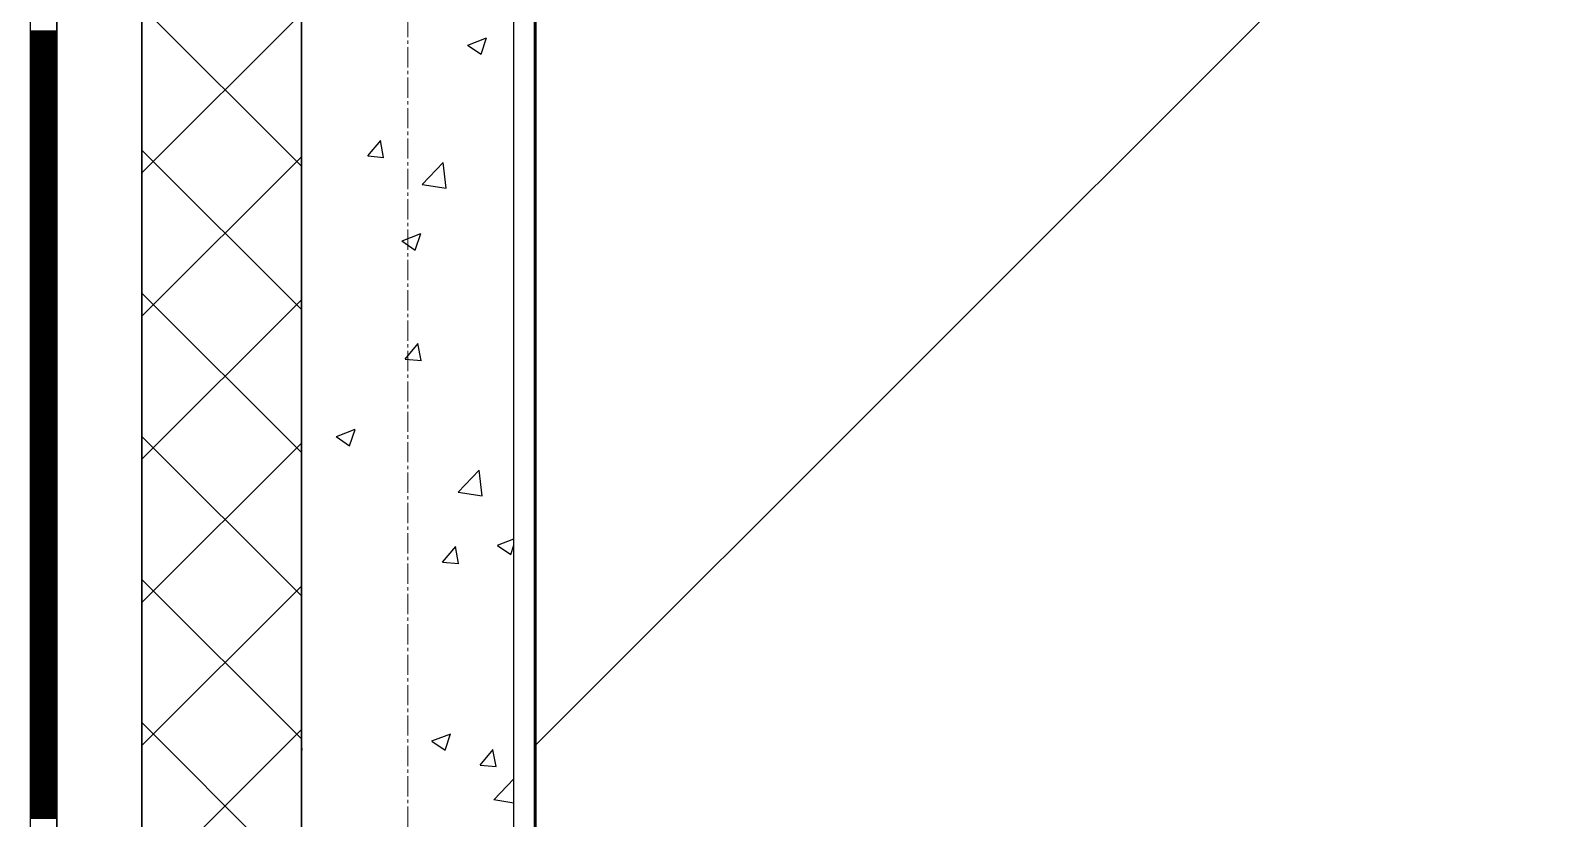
# Model space of a CAD drawing. Header units: millimetres. Extents: x 538266 to 1167394, y 114608 to 637157.
# Drawn here: x 1046079 to 1047503, y 530569 to 531311 of the extents above; entities that cross this region are included whole.
import ezdxf

# ---------------------------------------------------------------- set-up
doc = ezdxf.new("R2010")
doc.units = ezdxf.units.MM
doc.linetypes.add('CENTER2', pattern=[28.575, 19.05, -3.175, 3.175, -3.175])
doc.linetypes.add('DASHED', pattern=[19.05, 12.7, -6.35])
for name, color, linetype, lineweight in [('0) шт стен 3 эт', 150, 'Continuous', 60), ('АР_Стены ПЕНОблок', 52, 'Continuous', 20), ('АР_Тонкая', 254, 'Continuous', 5), ('АР_Утеплитель', 31, 'Continuous', 0), ('АР_Штриховка', 8, 'Continuous', 0)]:
    doc.layers.add(name, color=color, linetype=linetype, lineweight=lineweight)
doc.layers.add('АР_Делит', color=120, linetype='Continuous', lineweight=0, plot=False)
doc.layers.add('РД_Оси_100', color=7, linetype='Continuous', lineweight=0, true_color=0x525252)
doc.layers.add('ФВ-5', color=7, linetype='Continuous')

# ---------------------------------------------------------------- blocks, each defined once
blk = doc.blocks.new('СОШ_2200_АР_ОСИ_М100_28.05.24')
at = {"layer": 'АР_Делит', "color": 251, "linetype": 'DASHED', "true_color": 0x636466}
blk.add_lwpolyline([(114955, 135155), (114955, -355), (93595.036, -355), (93595.036, 13855), (94145, 13855), (94145, 68320), (66055, 68320), (66055, 13857.73), (83455, 13857.73), (83455, -355), (45245, -355), (45245, 13145), (44695, 13145), (44695, 26755), (45245, 26755), (45245, 68320), (20455, 68320), (20455, 26755), (27955, 26755), (27955, 13145), (-355, 13145), (-355, 100855)], dxfattribs=at)
at = {"layer": 'РД_Оси_100', "color": 251, "linetype": 'CENTER2', "true_color": 0x636466}
blk.add_line((0, -6155), (0, 139938.679), dxfattribs=at)
blk = doc.blocks.new('3_этаж1')
at = {"layer": 'АР_Стены ПЕНОблок', "color": 18, "linetype": 'Continuous', "lineweight": 25, "true_color": 0x000000}
for p, q in [((684283.6, 587568.7), (684283.6, 511368.7)), ((684483.6, 511368.7), (684483.6, 587568.7))]:
    blk.add_line(p, q, dxfattribs=at)
at = {"layer": 'АР_Тонкая', "color": 18, "linetype": 'Continuous', "lineweight": 25, "true_color": 0x000000}
for p, q in [((684028.6, 587568.7), (684028.6, 511368.7)), ((684053.6, 587568.7), (684053.6, 511368.7)), ((684053.6, 511368.7), (684053.6, 587568.7)), ((684133.6, 511368.7), (684133.6, 587568.7))]:
    blk.add_line(p, q, dxfattribs=at)
at = {"layer": 'АР_Утеплитель', "color": 18, "linetype": 'Continuous', "lineweight": 25, "true_color": 0x000000}
for p, q in [((684133.6, 587568.7), (684133.6, 511368.7)), ((684283.6, 511368.7), (684283.6, 587568.7))]:
    blk.add_line(p, q, dxfattribs=at)
at = {"layer": 'АР_Штриховка', "color": 18, "linetype": 'Continuous', "lineweight": 25, "true_color": 0x000000}
for p, q in [((684283.6, 531183), (684133.6, 531333)), ((684133.6, 531176.7), (684283.6, 531326.7)), ((684028.6, 531310.5), (684053.6, 531310.5)), ((684028.6, 531309.5), (684053.6, 531309.5)), ((684028.6, 531308.5), (684053.6, 531308.5)), ((684028.6, 531307.5), (684053.6, 531307.5)), ((684028.6, 531306.5), (684053.6, 531306.5)), ((684028.6, 531305.5), (684053.6, 531305.5)), ((684028.6, 531304.5), (684053.6, 531304.5)), ((684028.6, 531303.5), (684053.6, 531303.5)), ((684028.6, 531302.5), (684053.6, 531302.5)), ((684028.6, 531301.5), (684053.6, 531301.5)), ((684028.6, 531300.5), (684053.6, 531300.5)), ((684028.6, 531299.5), (684053.6, 531299.5)), ((684440.1, 531297.1), (684457.8, 531304)), ((684452.6, 531288.4), (684457.8, 531303.8)), ((684028.6, 531298.5), (684053.6, 531298.5)), ((684028.6, 531297.5), (684053.6, 531297.5)), ((684028.6, 531296.5), (684053.6, 531296.5)), ((684028.6, 531295.5), (684053.6, 531295.5)), ((684028.6, 531294.5), (684053.6, 531294.5)), ((684028.6, 531293.5), (684053.6, 531293.5)), ((684028.6, 531292.5), (684053.6, 531292.5)), ((684028.6, 531291.5), (684053.6, 531291.5)), ((684028.6, 531290.5), (684053.6, 531290.5)), ((684028.6, 531289.5), (684053.6, 531289.5)), ((684028.6, 531288.5), (684053.6, 531288.5)), ((684028.6, 531287.5), (684053.6, 531287.5)), ((684028.6, 531286.5), (684053.6, 531286.5)), ((684028.6, 531285.5), (684053.6, 531285.5)), ((684440, 531296.9), (684452.6, 531288.4)), ((684028.6, 531284.5), (684053.6, 531284.5)), ((684028.6, 531283.5), (684053.6, 531283.5)), ((684028.6, 531282.5), (684053.6, 531282.5)), ((684028.6, 531281.5), (684053.6, 531281.5)), ((684028.6, 531280.5), (684053.6, 531280.5)), ((684028.6, 531279.5), (684053.6, 531279.5)), ((684028.6, 531278.5), (684053.6, 531278.5)), ((684028.6, 531277.5), (684053.6, 531277.5)), ((684028.6, 531276.5), (684053.6, 531276.5)), ((684028.6, 531275.5), (684053.6, 531275.5)), ((684028.6, 531274.5), (684053.6, 531274.5)), ((684028.6, 531273.5), (684053.6, 531273.5)), ((684028.6, 531272.5), (684053.6, 531272.5)), ((684028.6, 531271.5), (684053.6, 531271.5)), ((684028.6, 531270.5), (684053.6, 531270.5)), ((684028.6, 531269.5), (684053.6, 531269.5)), ((684028.6, 531268.5), (684053.6, 531268.5)), ((684028.6, 531267.5), (684053.6, 531267.5)), ((684028.6, 531266.5), (684053.6, 531266.5)), ((684028.6, 531265.5), (684053.6, 531265.5)), ((684028.6, 531264.5), (684053.6, 531264.5)), ((684028.6, 531263.5), (684053.6, 531263.5)), ((684028.6, 531262.5), (684053.6, 531262.5)), ((684028.6, 531261.5), (684053.6, 531261.5)), ((684028.6, 531260.5), (684053.6, 531260.5)), ((684028.6, 531259.5), (684053.6, 531259.5)), ((684028.6, 531258.5), (684053.6, 531258.5)), ((684028.6, 531257.5), (684053.6, 531257.5)), ((684028.6, 531256.5), (684053.6, 531256.5)), ((684028.6, 531255.5), (684053.6, 531255.5)), ((684028.6, 531254.5), (684053.6, 531254.5)), ((684028.6, 531253.5), (684053.6, 531253.5)), ((684028.6, 531252.5), (684053.6, 531252.5)), ((684028.6, 531251.5), (684053.6, 531251.5)), ((684028.6, 531250.5), (684053.6, 531250.5)), ((684028.6, 531249.5), (684053.6, 531249.5)), ((684028.6, 531248.5), (684053.6, 531248.5)), ((684028.6, 531247.5), (684053.6, 531247.5)), ((684028.6, 531246.5), (684053.6, 531246.5)), ((684028.6, 531245.5), (684053.6, 531245.5)), ((684028.6, 531244.5), (684053.6, 531244.5)), ((684028.6, 531243.5), (684053.6, 531243.5)), ((684028.6, 531242.5), (684053.6, 531242.5)), ((684028.6, 531241.5), (684053.6, 531241.5)), ((684028.6, 531240.5), (684053.6, 531240.5)), ((684028.6, 531239.5), (684053.6, 531239.5)), ((684028.6, 531238.5), (684053.6, 531238.5)), ((684028.6, 531237.5), (684053.6, 531237.5)), ((684028.6, 531236.5), (684053.6, 531236.5)), ((684028.6, 531235.5), (684053.6, 531235.5)), ((684028.6, 531234.5), (684053.6, 531234.5)), ((684028.6, 531233.5), (684053.6, 531233.5)), ((684028.6, 531232.5), (684053.6, 531232.5)), ((684028.6, 531231.5), (684053.6, 531231.5)), ((684028.6, 531230.5), (684053.6, 531230.5)), ((684028.6, 531229.5), (684053.6, 531229.5)), ((684028.6, 531228.5), (684053.6, 531228.5)), ((684028.6, 531227.5), (684053.6, 531227.5)), ((684028.6, 531226.5), (684053.6, 531226.5)), ((684028.6, 531225.5), (684053.6, 531225.5)), ((684028.6, 531224.5), (684053.6, 531224.5)), ((684028.6, 531223.5), (684053.6, 531223.5)), ((684028.6, 531222.5), (684053.6, 531222.5)), ((684028.6, 531221.5), (684053.6, 531221.5)), ((684028.6, 531220.5), (684053.6, 531220.5)), ((684028.6, 531219.5), (684053.6, 531219.5)), ((684028.6, 531218.5), (684053.6, 531218.5)), ((684028.6, 531217.5), (684053.6, 531217.5)), ((684028.6, 531216.5), (684053.6, 531216.5)), ((684028.6, 531215.5), (684053.6, 531215.5)), ((684028.6, 531214.5), (684053.6, 531214.5)), ((684028.6, 531213.5), (684053.6, 531213.5)), ((684028.6, 531212.5), (684053.6, 531212.5)), ((684028.6, 531211.5), (684053.6, 531211.5)), ((684028.6, 531210.5), (684053.6, 531210.5)), ((684028.6, 531209.5), (684053.6, 531209.5)), ((684028.6, 531208.5), (684053.6, 531208.5)), ((684028.6, 531207.5), (684053.6, 531207.5)), ((684028.6, 531206.5), (684053.6, 531206.5)), ((684028.6, 531205.5), (684053.6, 531205.5)), ((684028.6, 531204.5), (684053.6, 531204.5)), ((684028.6, 531203.5), (684053.6, 531203.5)), ((684028.6, 531202.5), (684053.6, 531202.5)), ((684028.6, 531201.5), (684053.6, 531201.5)), ((684028.6, 531200.5), (684053.6, 531200.5)), ((684028.6, 531199.5), (684053.6, 531199.5)), ((684346, 531192.7), (684358.3, 531207.3)), ((684361, 531191.3), (684358.1, 531207.2)), ((684028.6, 531198.5), (684053.6, 531198.5)), ((684028.6, 531197.5), (684053.6, 531197.5)), ((684028.6, 531196.5), (684053.6, 531196.5)), ((684028.6, 531195.5), (684053.6, 531195.5)), ((684028.6, 531194.5), (684053.6, 531194.5)), ((684028.6, 531193.5), (684053.6, 531193.5)), ((684028.6, 531192.5), (684053.6, 531192.5)), ((684028.6, 531191.5), (684053.6, 531191.5)), ((684028.6, 531190.5), (684053.6, 531190.5)), ((684028.6, 531189.5), (684053.6, 531189.5)), ((684028.6, 531188.5), (684053.6, 531188.5)), ((684028.6, 531187.5), (684053.6, 531187.5)), ((684028.6, 531186.5), (684053.6, 531186.5)), ((684028.6, 531185.5), (684053.6, 531185.5)), ((684283.6, 531048.3), (684133.6, 531198.3)), ((684133.6, 531042), (684283.6, 531192)), ((684346, 531192.7), (684361.2, 531191.3)), ((684397.3, 531166), (684417.1, 531186.6)), ((684419.9, 531162.5), (684417.1, 531186.6)), ((684028.6, 531184.5), (684053.6, 531184.5)), ((684028.6, 531183.5), (684053.6, 531183.5)), ((684028.6, 531182.5), (684053.6, 531182.5)), ((684028.6, 531181.5), (684053.6, 531181.5)), ((684028.6, 531180.5), (684053.6, 531180.5)), ((684028.6, 531179.5), (684053.6, 531179.5)), ((684028.6, 531178.5), (684053.6, 531178.5)), ((684028.6, 531177.5), (684053.6, 531177.5)), ((684028.6, 531176.5), (684053.6, 531176.5)), ((684028.6, 531175.5), (684053.6, 531175.5)), ((684028.6, 531174.5), (684053.6, 531174.5)), ((684028.6, 531173.5), (684053.6, 531173.5)), ((684028.6, 531172.5), (684053.6, 531172.5)), ((684028.6, 531171.5), (684053.6, 531171.5)), ((684028.6, 531170.5), (684053.6, 531170.5)), ((684028.6, 531169.5), (684053.6, 531169.5)), ((684028.6, 531168.5), (684053.6, 531168.5)), ((684028.6, 531167.5), (684053.6, 531167.5)), ((684028.6, 531166.5), (684053.6, 531166.5)), ((684028.6, 531165.5), (684053.6, 531165.5)), ((684028.6, 531164.5), (684053.6, 531164.5)), ((684028.6, 531163.5), (684053.6, 531163.5)), ((684028.6, 531162.5), (684053.6, 531162.5)), ((684028.6, 531161.5), (684053.6, 531161.5)), ((684028.6, 531160.5), (684053.6, 531160.5)), ((684028.6, 531159.5), (684053.6, 531159.5)), ((684028.6, 531158.5), (684053.6, 531158.5)), ((684028.6, 531157.5), (684053.6, 531157.5)), ((684028.6, 531156.5), (684053.6, 531156.5)), ((684397.3, 531166), (684419.9, 531162.5)), ((684028.6, 531155.5), (684053.6, 531155.5)), ((684028.6, 531154.5), (684053.6, 531154.5)), ((684028.6, 531153.5), (684053.6, 531153.5)), ((684028.6, 531152.5), (684053.6, 531152.5)), ((684028.6, 531151.5), (684053.6, 531151.5)), ((684028.6, 531150.5), (684053.6, 531150.5)), ((684028.6, 531149.5), (684053.6, 531149.5)), ((684028.6, 531148.5), (684053.6, 531148.5)), ((684028.6, 531147.5), (684053.6, 531147.5)), ((684028.6, 531146.5), (684053.6, 531146.5)), ((684028.6, 531145.5), (684053.6, 531145.5)), ((684028.6, 531144.5), (684053.6, 531144.5)), ((684028.6, 531143.5), (684053.6, 531143.5)), ((684028.6, 531142.5), (684053.6, 531142.5)), ((684028.6, 531141.5), (684053.6, 531141.5)), ((684028.6, 531140.5), (684053.6, 531140.5)), ((684028.6, 531139.5), (684053.6, 531139.5)), ((684028.6, 531138.5), (684053.6, 531138.5)), ((684028.6, 531137.5), (684053.6, 531137.5)), ((684028.6, 531136.5), (684053.6, 531136.5)), ((684028.6, 531135.5), (684053.6, 531135.5)), ((684028.6, 531134.5), (684053.6, 531134.5)), ((684028.6, 531133.5), (684053.6, 531133.5)), ((684028.6, 531132.5), (684053.6, 531132.5)), ((684028.6, 531131.5), (684053.6, 531131.5)), ((684028.6, 531130.5), (684053.6, 531130.5)), ((684028.6, 531129.5), (684053.6, 531129.5)), ((684028.6, 531128.5), (684053.6, 531128.5)), ((684028.6, 531127.5), (684053.6, 531127.5)), ((684028.6, 531126.5), (684053.6, 531126.5)), ((684028.6, 531125.5), (684053.6, 531125.5)), ((684028.6, 531124.5), (684053.6, 531124.5)), ((684028.6, 531123.5), (684053.6, 531123.5)), ((684028.6, 531122.5), (684053.6, 531122.5)), ((684028.6, 531121.5), (684053.6, 531121.5)), ((684028.6, 531120.5), (684053.6, 531120.5)), ((684028.6, 531119.5), (684053.6, 531119.5)), ((684028.6, 531118.5), (684053.6, 531118.5)), ((684028.6, 531117.5), (684053.6, 531117.5)), ((684028.6, 531116.5), (684053.6, 531116.5)), ((684028.6, 531115.5), (684053.6, 531115.5)), ((684028.6, 531114.5), (684053.6, 531114.5)), ((684378.3, 531112.9), (684396, 531119.8)), ((684390.8, 531104.2), (684396, 531119.6)), ((684028.6, 531113.5), (684053.6, 531113.5)), ((684028.6, 531112.5), (684053.6, 531112.5)), ((684028.6, 531111.5), (684053.6, 531111.5)), ((684028.6, 531110.5), (684053.6, 531110.5)), ((684028.6, 531109.5), (684053.6, 531109.5)), ((684028.6, 531108.5), (684053.6, 531108.5)), ((684028.6, 531107.5), (684053.6, 531107.5)), ((684028.6, 531106.5), (684053.6, 531106.5)), ((684028.6, 531105.5), (684053.6, 531105.5)), ((684028.6, 531104.5), (684053.6, 531104.5)), ((684028.6, 531103.5), (684053.6, 531103.5)), ((684028.6, 531102.5), (684053.6, 531102.5)), ((684028.6, 531101.5), (684053.6, 531101.5)), ((684028.6, 531100.5), (684053.6, 531100.5)), ((684028.6, 531099.5), (684053.6, 531099.5)), ((684378.2, 531112.8), (684390.8, 531104.2)), ((684028.6, 531098.5), (684053.6, 531098.5)), ((684028.6, 531097.5), (684053.6, 531097.5)), ((684028.6, 531096.5), (684053.6, 531096.5)), ((684028.6, 531095.5), (684053.6, 531095.5)), ((684028.6, 531094.5), (684053.6, 531094.5)), ((684028.6, 531093.5), (684053.6, 531093.5)), ((684028.6, 531092.5), (684053.6, 531092.5)), ((684028.6, 531091.5), (684053.6, 531091.5)), ((684028.6, 531090.5), (684053.6, 531090.5)), ((684028.6, 531089.5), (684053.6, 531089.5)), ((684028.6, 531088.5), (684053.6, 531088.5)), ((684028.6, 531087.5), (684053.6, 531087.5)), ((684028.6, 531086.5), (684053.6, 531086.5)), ((684028.6, 531085.5), (684053.6, 531085.5)), ((684028.6, 531084.5), (684053.6, 531084.5)), ((684028.6, 531083.5), (684053.6, 531083.5)), ((684028.6, 531082.5), (684053.6, 531082.5)), ((684028.6, 531081.5), (684053.6, 531081.5)), ((684028.6, 531080.5), (684053.6, 531080.5)), ((684028.6, 531079.5), (684053.6, 531079.5)), ((684028.6, 531078.5), (684053.6, 531078.5)), ((684028.6, 531077.5), (684053.6, 531077.5)), ((684028.6, 531076.5), (684053.6, 531076.5)), ((684028.6, 531075.5), (684053.6, 531075.5)), ((684028.6, 531074.5), (684053.6, 531074.5)), ((684028.6, 531073.5), (684053.6, 531073.5)), ((684028.6, 531072.5), (684053.6, 531072.5)), ((684028.6, 531071.5), (684053.6, 531071.5)), ((684028.6, 531070.5), (684053.6, 531070.5)), ((684028.6, 531069.5), (684053.6, 531069.5)), ((684028.6, 531068.5), (684053.6, 531068.5)), ((684028.6, 531067.5), (684053.6, 531067.5)), ((684028.6, 531066.5), (684053.6, 531066.5)), ((684028.6, 531065.5), (684053.6, 531065.5)), ((684028.6, 531064.5), (684053.6, 531064.5)), ((684028.6, 531063.5), (684053.6, 531063.5)), ((684028.6, 531062.5), (684053.6, 531062.5)), ((684028.6, 531061.5), (684053.6, 531061.5)), ((684028.6, 531060.5), (684053.6, 531060.5)), ((684028.6, 531059.5), (684053.6, 531059.5)), ((684028.6, 531058.5), (684053.6, 531058.5)), ((684028.6, 531057.5), (684053.6, 531057.5)), ((684283.6, 530913.6), (684133.6, 531063.6)), ((684133.6, 530907.3), (684283.6, 531057.3)), ((684028.6, 531056.5), (684053.6, 531056.5)), ((684028.6, 531055.5), (684053.6, 531055.5)), ((684028.6, 531054.5), (684053.6, 531054.5)), ((684028.6, 531053.5), (684053.6, 531053.5)), ((684028.6, 531052.5), (684053.6, 531052.5)), ((684028.6, 531051.5), (684053.6, 531051.5)), ((684028.6, 531050.5), (684053.6, 531050.5)), ((684028.6, 531049.5), (684053.6, 531049.5)), ((684028.6, 531048.5), (684053.6, 531048.5)), ((684028.6, 531047.5), (684053.6, 531047.5)), ((684028.6, 531046.5), (684053.6, 531046.5)), ((684028.6, 531045.5), (684053.6, 531045.5)), ((684028.6, 531044.5), (684053.6, 531044.5)), ((684028.6, 531043.5), (684053.6, 531043.5)), ((684028.6, 531042.5), (684053.6, 531042.5)), ((684028.6, 531041.5), (684053.6, 531041.5)), ((684028.6, 531040.5), (684053.6, 531040.5)), ((684028.6, 531039.5), (684053.6, 531039.5)), ((684028.6, 531038.5), (684053.6, 531038.5)), ((684028.6, 531037.5), (684053.6, 531037.5)), ((684028.6, 531036.5), (684053.6, 531036.5)), ((684028.6, 531035.5), (684053.6, 531035.5)), ((684028.6, 531034.5), (684053.6, 531034.5)), ((684028.6, 531033.5), (684053.6, 531033.5)), ((684028.6, 531032.5), (684053.6, 531032.5)), ((684028.6, 531031.5), (684053.6, 531031.5)), ((684028.6, 531030.5), (684053.6, 531030.5)), ((684028.6, 531029.5), (684053.6, 531029.5)), ((684028.6, 531028.5), (684053.6, 531028.5)), ((684028.6, 531027.5), (684053.6, 531027.5)), ((684028.6, 531026.5), (684053.6, 531026.5)), ((684028.6, 531025.5), (684053.6, 531025.5)), ((684028.6, 531024.5), (684053.6, 531024.5)), ((684028.6, 531023.5), (684053.6, 531023.5)), ((684028.6, 531022.5), (684053.6, 531022.5)), ((684028.6, 531021.5), (684053.6, 531021.5)), ((684028.6, 531020.5), (684053.6, 531020.5)), ((684028.6, 531019.5), (684053.6, 531019.5)), ((684028.6, 531018.5), (684053.6, 531018.5)), ((684028.6, 531017.5), (684053.6, 531017.5)), ((684028.6, 531016.5), (684053.6, 531016.5)), ((684028.6, 531015.5), (684053.6, 531015.5)), ((684028.6, 531014.5), (684053.6, 531014.5)), ((684381.3, 531001.6), (684393.5, 531016.2)), ((684396.2, 531000.2), (684393.3, 531016.2)), ((684028.6, 531013.5), (684053.6, 531013.5)), ((684028.6, 531012.5), (684053.6, 531012.5)), ((684028.6, 531011.5), (684053.6, 531011.5)), ((684028.6, 531010.5), (684053.6, 531010.5)), ((684028.6, 531009.5), (684053.6, 531009.5)), ((684028.6, 531008.5), (684053.6, 531008.5)), ((684028.6, 531007.5), (684053.6, 531007.5)), ((684028.6, 531006.5), (684053.6, 531006.5)), ((684028.6, 531005.5), (684053.6, 531005.5)), ((684028.6, 531004.5), (684053.6, 531004.5)), ((684028.6, 531003.5), (684053.6, 531003.5)), ((684028.6, 531002.5), (684053.6, 531002.5)), ((684028.6, 531001.5), (684053.6, 531001.5)), ((684028.6, 531000.5), (684053.6, 531000.5)), ((684381.3, 531001.6), (684396.5, 531000.3)), ((684028.6, 530999.5), (684053.6, 530999.5)), ((684028.6, 530998.5), (684053.6, 530998.5)), ((684028.6, 530997.5), (684053.6, 530997.5)), ((684028.6, 530996.5), (684053.6, 530996.5)), ((684028.6, 530995.5), (684053.6, 530995.5)), ((684028.6, 530994.5), (684053.6, 530994.5)), ((684028.6, 530993.5), (684053.6, 530993.5)), ((684028.6, 530992.5), (684053.6, 530992.5)), ((684028.6, 530991.5), (684053.6, 530991.5)), ((684028.6, 530990.5), (684053.6, 530990.5)), ((684028.6, 530989.5), (684053.6, 530989.5)), ((684028.6, 530988.5), (684053.6, 530988.5)), ((684028.6, 530987.5), (684053.6, 530987.5)), ((684028.6, 530986.5), (684053.6, 530986.5)), ((684028.6, 530985.5), (684053.6, 530985.5)), ((684028.6, 530984.5), (684053.6, 530984.5)), ((684028.6, 530983.5), (684053.6, 530983.5)), ((684028.6, 530982.5), (684053.6, 530982.5)), ((684028.6, 530981.5), (684053.6, 530981.5)), ((684028.6, 530980.5), (684053.6, 530980.5)), ((684028.6, 530979.5), (684053.6, 530979.5)), ((684028.6, 530978.5), (684053.6, 530978.5)), ((684028.6, 530977.5), (684053.6, 530977.5)), ((684028.6, 530976.5), (684053.6, 530976.5)), ((684028.6, 530975.5), (684053.6, 530975.5)), ((684028.6, 530974.5), (684053.6, 530974.5)), ((684028.6, 530973.5), (684053.6, 530973.5)), ((684028.6, 530972.5), (684053.6, 530972.5)), ((684028.6, 530971.5), (684053.6, 530971.5)), ((684028.6, 530970.5), (684053.6, 530970.5)), ((684028.6, 530969.5), (684053.6, 530969.5)), ((684028.6, 530968.5), (684053.6, 530968.5)), ((684028.6, 530967.5), (684053.6, 530967.5)), ((684028.6, 530966.5), (684053.6, 530966.5)), ((684028.6, 530965.5), (684053.6, 530965.5)), ((684028.6, 530964.5), (684053.6, 530964.5)), ((684028.6, 530963.5), (684053.6, 530963.5)), ((684028.6, 530962.5), (684053.6, 530962.5)), ((684028.6, 530961.5), (684053.6, 530961.5)), ((684028.6, 530960.5), (684053.6, 530960.5)), ((684028.6, 530959.5), (684053.6, 530959.5)), ((684028.6, 530958.5), (684053.6, 530958.5)), ((684028.6, 530957.5), (684053.6, 530957.5)), ((684028.6, 530956.5), (684053.6, 530956.5)), ((684028.6, 530955.5), (684053.6, 530955.5)), ((684028.6, 530954.5), (684053.6, 530954.5)), ((684028.6, 530953.5), (684053.6, 530953.5)), ((684028.6, 530952.5), (684053.6, 530952.5)), ((684028.6, 530951.5), (684053.6, 530951.5)), ((684028.6, 530950.5), (684053.6, 530950.5)), ((684028.6, 530949.5), (684053.6, 530949.5)), ((684028.6, 530948.5), (684053.6, 530948.5)), ((684028.6, 530947.5), (684053.6, 530947.5)), ((684028.6, 530946.5), (684053.6, 530946.5)), ((684028.6, 530945.5), (684053.6, 530945.5)), ((684028.6, 530944.5), (684053.6, 530944.5)), ((684028.6, 530943.5), (684053.6, 530943.5)), ((684028.6, 530942.5), (684053.6, 530942.5)), ((684028.6, 530941.5), (684053.6, 530941.5)), ((684028.6, 530940.5), (684053.6, 530940.5)), ((684028.6, 530939.5), (684053.6, 530939.5)), ((684028.6, 530938.5), (684053.6, 530938.5)), ((684028.6, 530937.5), (684053.6, 530937.5)), ((684028.6, 530936.5), (684053.6, 530936.5)), ((684028.6, 530935.5), (684053.6, 530935.5)), ((684028.6, 530934.5), (684053.6, 530934.5)), ((684028.6, 530933.5), (684053.6, 530933.5)), ((684028.6, 530932.5), (684053.6, 530932.5)), ((684028.6, 530931.5), (684053.6, 530931.5)), ((684028.6, 530930.5), (684053.6, 530930.5)), ((684028.6, 530929.5), (684053.6, 530929.5)), ((684028.6, 530928.5), (684053.6, 530928.5)), ((684283.6, 530778.9), (684133.6, 530928.9)), ((684316.4, 530928.6), (684329, 530920)), ((684316.5, 530928.8), (684334.2, 530935.6)), ((684329, 530920), (684334.2, 530935.4)), ((684028.6, 530927.5), (684053.6, 530927.5)), ((684028.6, 530926.5), (684053.6, 530926.5)), ((684028.6, 530925.5), (684053.6, 530925.5)), ((684028.6, 530924.5), (684053.6, 530924.5)), ((684028.6, 530923.5), (684053.6, 530923.5)), ((684028.6, 530922.5), (684053.6, 530922.5)), ((684028.6, 530921.5), (684053.6, 530921.5)), ((684028.6, 530920.5), (684053.6, 530920.5)), ((684028.6, 530919.5), (684053.6, 530919.5)), ((684028.6, 530918.5), (684053.6, 530918.5)), ((684028.6, 530917.5), (684053.6, 530917.5)), ((684028.6, 530916.5), (684053.6, 530916.5)), ((684028.6, 530915.5), (684053.6, 530915.5)), ((684028.6, 530914.5), (684053.6, 530914.5)), ((684133.6, 530772.6), (684283.6, 530922.6)), ((684028.6, 530913.5), (684053.6, 530913.5)), ((684028.6, 530912.5), (684053.6, 530912.5)), ((684028.6, 530911.5), (684053.6, 530911.5)), ((684028.6, 530910.5), (684053.6, 530910.5)), ((684028.6, 530909.5), (684053.6, 530909.5)), ((684028.6, 530908.5), (684053.6, 530908.5)), ((684028.6, 530907.5), (684053.6, 530907.5)), ((684028.6, 530906.5), (684053.6, 530906.5)), ((684028.6, 530905.5), (684053.6, 530905.5)), ((684028.6, 530904.5), (684053.6, 530904.5)), ((684028.6, 530903.5), (684053.6, 530903.5)), ((684028.6, 530902.5), (684053.6, 530902.5)), ((684028.6, 530901.5), (684053.6, 530901.5)), ((684028.6, 530900.5), (684053.6, 530900.5)), ((684028.6, 530899.5), (684053.6, 530899.5)), ((684028.6, 530898.5), (684053.6, 530898.5)), ((684028.6, 530897.5), (684053.6, 530897.5)), ((684028.6, 530896.5), (684053.6, 530896.5)), ((684028.6, 530895.5), (684053.6, 530895.5)), ((684028.6, 530894.5), (684053.6, 530894.5)), ((684028.6, 530893.5), (684053.6, 530893.5)), ((684028.6, 530892.5), (684053.6, 530892.5)), ((684028.6, 530891.5), (684053.6, 530891.5)), ((684028.6, 530890.5), (684053.6, 530890.5)), ((684028.6, 530889.5), (684053.6, 530889.5)), ((684028.6, 530888.5), (684053.6, 530888.5)), ((684028.6, 530887.5), (684053.6, 530887.5)), ((684028.6, 530886.5), (684053.6, 530886.5)), ((684431, 530876.5), (684450.8, 530897.1)), ((684453.6, 530873), (684450.8, 530897.1)), ((684028.6, 530885.5), (684053.6, 530885.5)), ((684028.6, 530884.5), (684053.6, 530884.5)), ((684028.6, 530883.5), (684053.6, 530883.5)), ((684028.6, 530882.5), (684053.6, 530882.5)), ((684028.6, 530881.5), (684053.6, 530881.5)), ((684028.6, 530880.5), (684053.6, 530880.5)), ((684028.6, 530879.5), (684053.6, 530879.5)), ((684028.6, 530878.5), (684053.6, 530878.5)), ((684028.6, 530877.5), (684053.6, 530877.5)), ((684028.6, 530876.5), (684053.6, 530876.5)), ((684028.6, 530875.5), (684053.6, 530875.5)), ((684028.6, 530874.5), (684053.6, 530874.5)), ((684028.6, 530873.5), (684053.6, 530873.5)), ((684028.6, 530872.5), (684053.6, 530872.5)), ((684028.6, 530871.5), (684053.6, 530871.5)), ((684431, 530876.5), (684453.6, 530873)), ((684028.6, 530870.5), (684053.6, 530870.5)), ((684028.6, 530869.5), (684053.6, 530869.5)), ((684028.6, 530868.5), (684053.6, 530868.5)), ((684028.6, 530867.5), (684053.6, 530867.5)), ((684028.6, 530866.5), (684053.6, 530866.5)), ((684028.6, 530865.5), (684053.6, 530865.5)), ((684028.6, 530864.5), (684053.6, 530864.5)), ((684028.6, 530863.5), (684053.6, 530863.5)), ((684028.6, 530862.5), (684053.6, 530862.5)), ((684028.6, 530861.5), (684053.6, 530861.5)), ((684028.6, 530860.5), (684053.6, 530860.5)), ((684028.6, 530859.5), (684053.6, 530859.5)), ((684028.6, 530858.5), (684053.6, 530858.5)), ((684028.6, 530857.5), (684053.6, 530857.5)), ((684028.6, 530856.5), (684053.6, 530856.5)), ((684028.6, 530855.5), (684053.6, 530855.5)), ((684028.6, 530854.5), (684053.6, 530854.5)), ((684028.6, 530853.5), (684053.6, 530853.5)), ((684028.6, 530852.5), (684053.6, 530852.5)), ((684028.6, 530851.5), (684053.6, 530851.5)), ((684028.6, 530850.5), (684053.6, 530850.5)), ((684028.6, 530849.5), (684053.6, 530849.5)), ((684028.6, 530848.5), (684053.6, 530848.5)), ((684028.6, 530847.5), (684053.6, 530847.5)), ((684028.6, 530846.5), (684053.6, 530846.5)), ((684028.6, 530845.5), (684053.6, 530845.5)), ((684028.6, 530844.5), (684053.6, 530844.5)), ((684028.6, 530843.5), (684053.6, 530843.5)), ((684028.6, 530842.5), (684053.6, 530842.5)), ((684028.6, 530841.5), (684053.6, 530841.5)), ((684028.6, 530840.5), (684053.6, 530840.5)), ((684028.6, 530839.5), (684053.6, 530839.5)), ((684028.6, 530838.5), (684053.6, 530838.5)), ((684028.6, 530837.5), (684053.6, 530837.5)), ((684028.6, 530836.5), (684053.6, 530836.5)), ((684028.6, 530835.5), (684053.6, 530835.5)), ((684028.6, 530834.5), (684053.6, 530834.5)), ((684028.6, 530833.5), (684053.6, 530833.5)), ((684028.6, 530832.5), (684053.6, 530832.5)), ((684028.6, 530831.5), (684053.6, 530831.5)), ((684028.6, 530830.5), (684053.6, 530830.5)), ((684028.6, 530829.5), (684053.6, 530829.5)), ((684468.1, 530826.5), (684483.6, 530832.4)), ((684028.6, 530828.5), (684053.6, 530828.5)), ((684028.6, 530827.5), (684053.6, 530827.5)), ((684028.6, 530826.5), (684053.6, 530826.5)), ((684028.6, 530825.5), (684053.6, 530825.5)), ((684028.6, 530824.5), (684053.6, 530824.5)), ((684028.6, 530823.5), (684053.6, 530823.5)), ((684028.6, 530822.5), (684053.6, 530822.5)), ((684028.6, 530821.5), (684053.6, 530821.5)), ((684028.6, 530820.5), (684053.6, 530820.5)), ((684028.6, 530819.5), (684053.6, 530819.5)), ((684028.6, 530818.5), (684053.6, 530818.5)), ((684028.6, 530817.5), (684053.6, 530817.5)), ((684028.6, 530816.5), (684053.6, 530816.5)), ((684028.6, 530815.5), (684053.6, 530815.5)), ((684028.6, 530814.5), (684053.6, 530814.5)), ((684416.5, 530810.6), (684428.8, 530825.1)), ((684431.5, 530809.2), (684428.6, 530825.1)), ((684468, 530826.3), (684480.6, 530817.8)), ((684480.6, 530817.8), (684483.6, 530826.6)), ((684028.6, 530813.5), (684053.6, 530813.5)), ((684028.6, 530812.5), (684053.6, 530812.5)), ((684028.6, 530811.5), (684053.6, 530811.5)), ((684028.6, 530810.5), (684053.6, 530810.5)), ((684028.6, 530809.5), (684053.6, 530809.5)), ((684028.6, 530808.5), (684053.6, 530808.5)), ((684028.6, 530807.5), (684053.6, 530807.5)), ((684028.6, 530806.5), (684053.6, 530806.5)), ((684028.6, 530805.5), (684053.6, 530805.5)), ((684028.6, 530804.5), (684053.6, 530804.5)), ((684028.6, 530803.5), (684053.6, 530803.5)), ((684028.6, 530802.5), (684053.6, 530802.5)), ((684028.6, 530801.5), (684053.6, 530801.5)), ((684028.6, 530800.5), (684053.6, 530800.5)), ((684416.5, 530810.5), (684431.7, 530809.2)), ((684028.6, 530799.5), (684053.6, 530799.5)), ((684028.6, 530798.5), (684053.6, 530798.5)), ((684028.6, 530797.5), (684053.6, 530797.5)), ((684028.6, 530796.5), (684053.6, 530796.5)), ((684028.6, 530795.5), (684053.6, 530795.5)), ((684028.6, 530794.5), (684053.6, 530794.5)), ((684028.6, 530793.5), (684053.6, 530793.5)), ((684028.6, 530792.5), (684053.6, 530792.5)), ((684028.6, 530791.5), (684053.6, 530791.5)), ((684028.6, 530790.5), (684053.6, 530790.5)), ((684028.6, 530789.5), (684053.6, 530789.5)), ((684028.6, 530788.5), (684053.6, 530788.5)), ((684028.6, 530787.5), (684053.6, 530787.5)), ((684028.6, 530786.5), (684053.6, 530786.5)), ((684283.6, 530644.2), (684133.6, 530794.2)), ((684133.6, 530637.9), (684283.6, 530787.9)), ((684028.6, 530785.5), (684053.6, 530785.5)), ((684028.6, 530784.5), (684053.6, 530784.5)), ((684028.6, 530783.5), (684053.6, 530783.5)), ((684028.6, 530782.5), (684053.6, 530782.5)), ((684028.6, 530781.5), (684053.6, 530781.5)), ((684028.6, 530780.5), (684053.6, 530780.5)), ((684028.6, 530779.5), (684053.6, 530779.5)), ((684028.6, 530778.5), (684053.6, 530778.5)), ((684028.6, 530777.5), (684053.6, 530777.5)), ((684028.6, 530776.5), (684053.6, 530776.5)), ((684028.6, 530775.5), (684053.6, 530775.5)), ((684028.6, 530774.5), (684053.6, 530774.5)), ((684028.6, 530773.5), (684053.6, 530773.5)), ((684028.6, 530772.5), (684053.6, 530772.5)), ((684028.6, 530771.5), (684053.6, 530771.5)), ((684028.6, 530770.5), (684053.6, 530770.5)), ((684028.6, 530769.5), (684053.6, 530769.5)), ((684028.6, 530768.5), (684053.6, 530768.5)), ((684028.6, 530767.5), (684053.6, 530767.5)), ((684028.6, 530766.5), (684053.6, 530766.5)), ((684028.6, 530765.5), (684053.6, 530765.5)), ((684028.6, 530764.5), (684053.6, 530764.5)), ((684028.6, 530763.5), (684053.6, 530763.5)), ((684028.6, 530762.5), (684053.6, 530762.5)), ((684028.6, 530761.5), (684053.6, 530761.5)), ((684028.6, 530760.5), (684053.6, 530760.5)), ((684028.6, 530759.5), (684053.6, 530759.5)), ((684028.6, 530758.5), (684053.6, 530758.5)), ((684028.6, 530757.5), (684053.6, 530757.5)), ((684028.6, 530756.5), (684053.6, 530756.5)), ((684028.6, 530755.5), (684053.6, 530755.5)), ((684028.6, 530754.5), (684053.6, 530754.5)), ((684028.6, 530753.5), (684053.6, 530753.5)), ((684028.6, 530752.5), (684053.6, 530752.5)), ((684028.6, 530751.5), (684053.6, 530751.5)), ((684028.6, 530750.5), (684053.6, 530750.5)), ((684028.6, 530749.5), (684053.6, 530749.5)), ((684028.6, 530748.5), (684053.6, 530748.5)), ((684028.6, 530747.5), (684053.6, 530747.5)), ((684028.6, 530746.5), (684053.6, 530746.5)), ((684028.6, 530745.5), (684053.6, 530745.5)), ((684028.6, 530744.5), (684053.6, 530744.5)), ((684028.6, 530743.5), (684053.6, 530743.5)), ((684028.6, 530742.5), (684053.6, 530742.5)), ((684028.6, 530741.5), (684053.6, 530741.5)), ((684028.6, 530740.5), (684053.6, 530740.5)), ((684028.6, 530739.5), (684053.6, 530739.5)), ((684028.6, 530738.5), (684053.6, 530738.5)), ((684028.6, 530737.5), (684053.6, 530737.5)), ((684028.6, 530736.5), (684053.6, 530736.5)), ((684028.6, 530735.5), (684053.6, 530735.5)), ((684028.6, 530734.5), (684053.6, 530734.5)), ((684028.6, 530733.5), (684053.6, 530733.5)), ((684028.6, 530732.5), (684053.6, 530732.5)), ((684028.6, 530731.5), (684053.6, 530731.5)), ((684028.6, 530730.5), (684053.6, 530730.5)), ((684028.6, 530729.5), (684053.6, 530729.5)), ((684028.6, 530728.5), (684053.6, 530728.5)), ((684028.6, 530727.5), (684053.6, 530727.5)), ((684028.6, 530726.5), (684053.6, 530726.5)), ((684028.6, 530725.5), (684053.6, 530725.5)), ((684028.6, 530724.5), (684053.6, 530724.5)), ((684028.6, 530723.5), (684053.6, 530723.5)), ((684028.6, 530722.5), (684053.6, 530722.5)), ((684028.6, 530721.5), (684053.6, 530721.5)), ((684028.6, 530720.5), (684053.6, 530720.5)), ((684028.6, 530719.5), (684053.6, 530719.5)), ((684028.6, 530718.5), (684053.6, 530718.5)), ((684028.6, 530717.5), (684053.6, 530717.5)), ((684028.6, 530716.5), (684053.6, 530716.5)), ((684028.6, 530715.5), (684053.6, 530715.5)), ((684028.6, 530714.5), (684053.6, 530714.5)), ((684028.6, 530713.5), (684053.6, 530713.5)), ((684028.6, 530712.5), (684053.6, 530712.5)), ((684028.6, 530711.5), (684053.6, 530711.5)), ((684028.6, 530710.5), (684053.6, 530710.5)), ((684028.6, 530709.5), (684053.6, 530709.5)), ((684028.6, 530708.5), (684053.6, 530708.5)), ((684028.6, 530707.5), (684053.6, 530707.5)), ((684028.6, 530706.5), (684053.6, 530706.5)), ((684028.6, 530705.5), (684053.6, 530705.5)), ((684028.6, 530704.5), (684053.6, 530704.5)), ((684028.6, 530703.5), (684053.6, 530703.5)), ((684028.6, 530702.5), (684053.6, 530702.5)), ((684028.6, 530701.5), (684053.6, 530701.5)), ((684028.6, 530700.5), (684053.6, 530700.5)), ((684028.6, 530699.5), (684053.6, 530699.5)), ((684028.6, 530698.5), (684053.6, 530698.5)), ((684028.6, 530697.5), (684053.6, 530697.5)), ((684028.6, 530696.5), (684053.6, 530696.5)), ((684028.6, 530695.5), (684053.6, 530695.5)), ((684028.6, 530694.5), (684053.6, 530694.5)), ((684028.6, 530693.5), (684053.6, 530693.5)), ((684028.6, 530692.5), (684053.6, 530692.5)), ((684028.6, 530691.5), (684053.6, 530691.5)), ((684028.6, 530690.5), (684053.6, 530690.5)), ((684028.6, 530689.5), (684053.6, 530689.5)), ((684028.6, 530688.5), (684053.6, 530688.5)), ((684028.6, 530687.5), (684053.6, 530687.5)), ((684028.6, 530686.5), (684053.6, 530686.5)), ((684028.6, 530685.5), (684053.6, 530685.5)), ((684028.6, 530684.5), (684053.6, 530684.5)), ((684028.6, 530683.5), (684053.6, 530683.5)), ((684028.6, 530682.5), (684053.6, 530682.5)), ((684028.6, 530681.5), (684053.6, 530681.5)), ((684028.6, 530680.5), (684053.6, 530680.5)), ((684028.6, 530679.5), (684053.6, 530679.5)), ((684028.6, 530678.5), (684053.6, 530678.5)), ((684028.6, 530677.5), (684053.6, 530677.5)), ((684028.6, 530676.5), (684053.6, 530676.5)), ((684028.6, 530675.5), (684053.6, 530675.5)), ((684028.6, 530674.5), (684053.6, 530674.5)), ((684028.6, 530673.5), (684053.6, 530673.5)), ((684028.6, 530672.5), (684053.6, 530672.5)), ((684028.6, 530671.5), (684053.6, 530671.5)), ((684028.6, 530670.5), (684053.6, 530670.5)), ((684028.6, 530669.5), (684053.6, 530669.5)), ((684028.6, 530668.5), (684053.6, 530668.5)), ((684028.6, 530667.5), (684053.6, 530667.5)), ((684028.6, 530666.5), (684053.6, 530666.5)), ((684028.6, 530665.5), (684053.6, 530665.5)), ((684028.6, 530664.5), (684053.6, 530664.5)), ((684028.6, 530663.5), (684053.6, 530663.5)), ((684028.6, 530662.5), (684053.6, 530662.5)), ((684028.6, 530661.5), (684053.6, 530661.5)), ((684028.6, 530660.5), (684053.6, 530660.5)), ((684028.6, 530659.5), (684053.6, 530659.5)), ((684028.6, 530658.5), (684053.6, 530658.5)), ((684283.6, 530509.5), (684133.6, 530659.5)), ((684028.6, 530657.5), (684053.6, 530657.5)), ((684028.6, 530656.5), (684053.6, 530656.5)), ((684028.6, 530655.5), (684053.6, 530655.5)), ((684028.6, 530654.5), (684053.6, 530654.5)), ((684028.6, 530653.5), (684053.6, 530653.5)), ((684028.6, 530652.5), (684053.6, 530652.5)), ((684028.6, 530651.5), (684053.6, 530651.5)), ((684028.6, 530650.5), (684053.6, 530650.5)), ((684028.6, 530649.5), (684053.6, 530649.5)), ((684028.6, 530648.5), (684053.6, 530648.5)), ((684028.6, 530647.5), (684053.6, 530647.5)), ((684028.6, 530646.5), (684053.6, 530646.5)), ((684028.6, 530645.5), (684053.6, 530645.5)), ((684028.6, 530644.5), (684053.6, 530644.5)), ((684028.6, 530643.5), (684053.6, 530643.5)), ((684133.6, 530503.2), (684283.6, 530653.2)), ((684406.3, 530642.3), (684424.1, 530649.1)), ((684418.8, 530633.6), (684424, 530648.9)), ((684028.6, 530642.5), (684053.6, 530642.5)), ((684028.6, 530641.5), (684053.6, 530641.5)), ((684028.6, 530640.5), (684053.6, 530640.5)), ((684028.6, 530639.5), (684053.6, 530639.5)), ((684028.6, 530638.5), (684053.6, 530638.5)), ((684028.6, 530637.5), (684053.6, 530637.5)), ((684028.6, 530636.5), (684053.6, 530636.5)), ((684028.6, 530635.5), (684053.6, 530635.5)), ((684028.6, 530634.5), (684053.6, 530634.5)), ((684028.6, 530633.5), (684053.6, 530633.5)), ((684028.6, 530632.5), (684053.6, 530632.5)), ((684028.6, 530631.5), (684053.6, 530631.5)), ((684028.6, 530630.5), (684053.6, 530630.5)), ((684028.6, 530629.5), (684053.6, 530629.5)), ((684284.5, 530634.1), (684283.6, 530639.3)), ((684283.6, 530634.2), (684284.8, 530634.1)), ((684406.2, 530642.1), (684418.8, 530633.6)), ((684451.8, 530619.5), (684464, 530634.1)), ((684466.7, 530618.1), (684463.8, 530634)), ((684028.6, 530628.5), (684053.6, 530628.5)), ((684028.6, 530627.5), (684053.6, 530627.5)), ((684028.6, 530626.5), (684053.6, 530626.5)), ((684028.6, 530625.5), (684053.6, 530625.5)), ((684028.6, 530624.5), (684053.6, 530624.5)), ((684028.6, 530623.5), (684053.6, 530623.5)), ((684028.6, 530622.5), (684053.6, 530622.5)), ((684028.6, 530621.5), (684053.6, 530621.5)), ((684028.6, 530620.5), (684053.6, 530620.5)), ((684028.6, 530619.5), (684053.6, 530619.5)), ((684028.6, 530618.5), (684053.6, 530618.5)), ((684028.6, 530617.5), (684053.6, 530617.5)), ((684028.6, 530616.5), (684053.6, 530616.5)), ((684028.6, 530615.5), (684053.6, 530615.5)), ((684451.8, 530619.5), (684466.9, 530618.2)), ((684028.6, 530614.5), (684053.6, 530614.5)), ((684028.6, 530613.5), (684053.6, 530613.5)), ((684028.6, 530612.5), (684053.6, 530612.5)), ((684028.6, 530611.5), (684053.6, 530611.5)), ((684028.6, 530610.5), (684053.6, 530610.5)), ((684028.6, 530609.5), (684053.6, 530609.5)), ((684028.6, 530608.5), (684053.6, 530608.5)), ((684028.6, 530607.5), (684053.6, 530607.5)), ((684028.6, 530606.5), (684053.6, 530606.5)), ((684028.6, 530605.5), (684053.6, 530605.5)), ((684028.6, 530604.5), (684053.6, 530604.5)), ((684028.6, 530603.5), (684053.6, 530603.5)), ((684028.6, 530602.5), (684053.6, 530602.5)), ((684028.6, 530601.5), (684053.6, 530601.5)), ((684464.7, 530587), (684483.6, 530606.7)), ((684028.6, 530600.5), (684053.6, 530600.5)), ((684028.6, 530599.5), (684053.6, 530599.5)), ((684028.6, 530598.5), (684053.6, 530598.5)), ((684028.6, 530597.5), (684053.6, 530597.5)), ((684028.6, 530596.5), (684053.6, 530596.5)), ((684028.6, 530595.5), (684053.6, 530595.5)), ((684028.6, 530594.5), (684053.6, 530594.5)), ((684028.6, 530593.5), (684053.6, 530593.5)), ((684028.6, 530592.5), (684053.6, 530592.5)), ((684028.6, 530591.5), (684053.6, 530591.5)), ((684028.6, 530590.5), (684053.6, 530590.5)), ((684028.6, 530589.5), (684053.6, 530589.5)), ((684028.6, 530588.5), (684053.6, 530588.5)), ((684028.6, 530587.5), (684053.6, 530587.5)), ((684028.6, 530586.5), (684053.6, 530586.5)), ((684464.7, 530587.1), (684483.6, 530584.1)), ((684028.6, 530585.5), (684053.6, 530585.5)), ((684028.6, 530584.5), (684053.6, 530584.5)), ((684028.6, 530583.5), (684053.6, 530583.5)), ((684028.6, 530582.5), (684053.6, 530582.5)), ((684028.6, 530581.5), (684053.6, 530581.5)), ((684028.6, 530580.5), (684053.6, 530580.5)), ((684028.6, 530579.5), (684053.6, 530579.5)), ((684028.6, 530578.5), (684053.6, 530578.5)), ((684028.6, 530577.5), (684053.6, 530577.5)), ((684028.6, 530576.5), (684053.6, 530576.5)), ((684028.6, 530575.5), (684053.6, 530575.5)), ((684028.6, 530574.5), (684053.6, 530574.5)), ((684028.6, 530573.5), (684053.6, 530573.5)), ((684028.6, 530572.5), (684053.6, 530572.5)), ((684028.6, 530571.5), (684053.6, 530571.5)), ((684028.6, 530570.5), (684053.6, 530570.5)), ((684028.6, 530569.5), (684053.6, 530569.5))]:
    blk.add_line(p, q, dxfattribs=at)

msp = doc.modelspace()

# ---------------------------------------------------------------- hatches: boundary and pattern name
at = {"layer": 'ФВ-5'}
h = msp.add_hatch(dxfattribs=at)
h.set_pattern_fill('ANSI31', color=3, scale=300, style=0)
h.paths.add_polyline_path([(1054123.6, 541968.7), (1046553.6, 541968.7), (1046553.6, 510388.7), (1054123.6, 510388.7)])

# ---------------------------------------------------------------- linework, layer by layer
msp.add_lwpolyline([(1054123.6, 541968.7), (1046553.6, 541968.7), (1046553.6, 510388.7), (1054123.6, 510388.7)], close=True)
at = {"layer": '0) шт стен 3 эт', "color": 2}
msp.add_lwpolyline([(1046553.6, 528473), (1046553.6, 532098.7)], dxfattribs=at)

# ---------------------------------------------------------------- block references
at = {"layer": '0) шт стен 3 эт', "color": 5, "lineweight": 25}
msp.add_blockref('3_этаж1', (362050, 0), dxfattribs=at)
at = {"layer": 'РД_Оси_100', "lineweight": 25}
msp.add_blockref('СОШ_2200_АР_ОСИ_М100_28.05.24', (1046433.6, 496768.7), dxfattribs=at)

doc.saveas('drawing.dxf')
